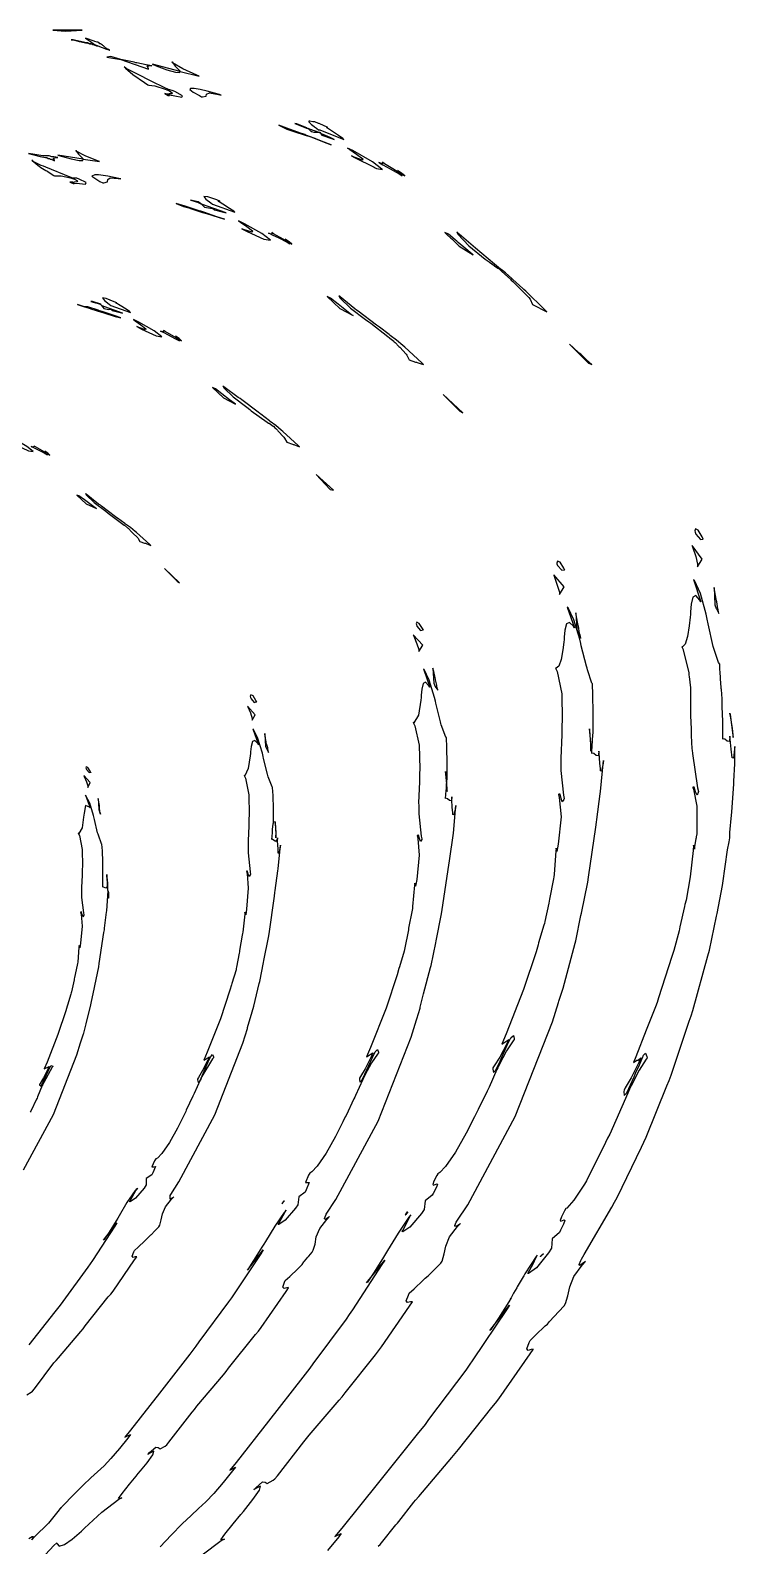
# Model space of a CAD drawing. Extents: x 85 to 270, y 27 to 328.
# Drawn here: x 210.4 to 241.8, y 119.6 to 187.3 of the extents above; entities that cross this region are included whole.
import ezdxf

# ---------------------------------------------------------------- set-up
doc = ezdxf.new("R2010")
doc.units = 0
doc.header["$MEASUREMENT"] = 0

msp = doc.modelspace()

# ---------------------------------------------------------------- linework, layer by layer
at = {"color": 32}
for points in [[(211.949, 187.219), (212.689, 187.255), (211.384, 187.255), (211.949, 187.219)], [(213.36, 186.549), (213.324, 186.583), (213.218, 186.619), (213.184, 186.619), (213.078, 186.655), (213.034, 186.655), (212.935, 186.69), (212.901, 186.69), (212.874, 186.7), (212.611, 186.752), (212.585, 186.76), (212.54, 186.77), (212.281, 186.832), (212.196, 186.832), (212.284, 186.832), (212.505, 186.77), (212.549, 186.76), (212.575, 186.752), (212.83, 186.7), (212.865, 186.69), (212.91, 186.69), (213.009, 186.655), (213.042, 186.655), (213.068, 186.655), (213.138, 186.629), (213.148, 186.619), (213.184, 186.619), (213.29, 186.583), (213.36, 186.549)], [(213.819, 186.407), (213.809, 186.417), (213.633, 186.567), (213.607, 186.583), (213.597, 186.593), (213.509, 186.647), (213.501, 186.655), (213.483, 186.655), (213.443, 186.69), (213.431, 186.69), (213.395, 186.726), (213.36, 186.726), (213.254, 186.76), (213.227, 186.77), (212.875, 186.885), (212.831, 186.902), (212.831, 186.902), (213.016, 186.778), (213.042, 186.76), (213.06, 186.752), (213.174, 186.665), (213.184, 186.655), (213.184, 186.655), (213.218, 186.629), (213.218, 186.619), (213.324, 186.583), (213.36, 186.583), (213.386, 186.567), (213.775, 186.417), (213.819, 186.407)], [(213.783, 186.054), (214.419, 185.95), (213.96, 186.09), (213.783, 186.054)], [(213.924, 186.373), (213.898, 186.373), (213.838, 186.407), (213.819, 186.407), (213.827, 186.399), (213.908, 186.364), (213.924, 186.373)], [(214.419, 185.95), (215.653, 185.525), (215.653, 185.557), (215.591, 185.651), (215.746, 185.677), (215.794, 185.667), (215.794, 185.667), (215.635, 185.702), (215.583, 185.702), (215.547, 185.711), (215.132, 185.8), (215.088, 185.808), (215.009, 185.826), (214.634, 185.906), (214.419, 185.95), (214.419, 185.95)], [(215.617, 184.82), (215.662, 184.811), (215.93, 184.777), (216.393, 184.635), (216.535, 184.573), (216.584, 184.547), (216.723, 184.452), (216.688, 184.419), (216.569, 184.42), (216.499, 184.404), (216.499, 184.397), (216.582, 184.381), (216.83, 184.326), (217.135, 184.274), (217.173, 184.328), (216.829, 184.518), (216.712, 184.573), (216.535, 184.609), (216.35, 184.699), (215.799, 184.968), (215.123, 185.306), (214.658, 185.552), (214.559, 185.631), (214.559, 185.631), (214.62, 185.571), (214.956, 185.28), (215.467, 184.918), (215.617, 184.82)], [(217.065, 185.421), (215.83, 185.738), (215.988, 185.674), (216.473, 185.495), (216.856, 185.38), (217.034, 185.367), (217.067, 185.411), (217.065, 185.421)], [(216.712, 185.844), (216.712, 185.844), (216.834, 185.659), (217.055, 185.447), (217.065, 185.421), (217.91, 185.208), (217.813, 185.252), (217.179, 185.539), (216.72, 185.809), (216.712, 185.844)], [(216.57, 184.326), (216.552, 184.336), (216.499, 184.397), (216.499, 184.397), (216.468, 184.405), (216.376, 184.428), (216.52, 184.351), (216.57, 184.326)], [(218.899, 184.362), (218.824, 184.384), (218.602, 184.448), (218.274, 184.535), (217.955, 184.61), (217.69, 184.657), (217.519, 184.664), (217.489, 184.616), (217.641, 184.496), (217.92, 184.339), (218.017, 184.29), (218.066, 184.285), (218.223, 184.313), (218.245, 184.406), (218.374, 184.46), (218.769, 184.395), (218.899, 184.362)], [(221.827, 182.845), (221.827, 182.845), (222.134, 182.74), (222.691, 182.563), (222.815, 182.527), (222.938, 182.482), (223.493, 182.268), (223.802, 182.14), (223.802, 182.14), (223.802, 182.14), (223.501, 182.263), (223.449, 182.28), (223.423, 182.29), (223.122, 182.414), (223.096, 182.422), (223.052, 182.44), (222.683, 182.581), (222.639, 182.598), (222.488, 182.652), (221.831, 182.889), (221.474, 183.021), (221.474, 183.021), (221.827, 182.845)], [(222.18, 183.092), (222.743, 182.879), (222.726, 182.897), (222.268, 183.075), (222.18, 183.092)], [(223.944, 182.386), (223.944, 182.386), (223.766, 182.47), (223.449, 182.607), (223.379, 182.633), (223.361, 182.643), (223.149, 182.731), (223.132, 182.739), (223.114, 182.748), (222.964, 182.801), (222.956, 182.809), (222.928, 182.819), (222.779, 182.879), (222.779, 182.879), (222.796, 182.863), (222.902, 182.748), (222.92, 182.739), (222.928, 182.731), (223.027, 182.703), (223.062, 182.703), (223.096, 182.703), (223.168, 182.703), (223.168, 182.703), (223.308, 182.703), (223.308, 182.703), (223.306, 182.702), (223.387, 182.572), (223.82, 182.43), (223.944, 182.386)], [(223.308, 182.809), (224.367, 182.386), (224.323, 182.43), (224.132, 182.564), (223.816, 182.771), (223.598, 182.918), (223.647, 182.921), (223.661, 182.915), (223.625, 182.933), (223.299, 183.084), (223.272, 183.092), (223.246, 183.101), (223.081, 183.162), (223.026, 183.162), (222.99, 183.172), (222.858, 183.198), (222.815, 183.198), (222.815, 183.163), (222.902, 183.074), (222.92, 183.056), (222.928, 183.048), (223.052, 182.961), (223.062, 182.951), (223.07, 182.943), (223.158, 182.889), (223.168, 182.879), (223.238, 182.809), (223.308, 182.809)], [(224.543, 181.997), (224.642, 181.931), (224.943, 181.73), (225.227, 181.518), (225.213, 181.457), (224.839, 181.594), (224.719, 181.645), (224.842, 181.584), (225.724, 181.143), (225.778, 181.115), (225.83, 181.089), (226.095, 181.045), (226.095, 181.045), (226.077, 181.063), (225.65, 181.378), (224.78, 181.883), (224.543, 181.997)], [(211.454, 180.763), (211.526, 180.763), (211.745, 180.759), (212.17, 180.666), (212.302, 180.622), (212.346, 180.604), (212.474, 180.531), (212.442, 180.496), (212.331, 180.479), (212.266, 180.454), (212.266, 180.446), (212.339, 180.438), (212.561, 180.41), (212.83, 180.394), (212.862, 180.457), (212.549, 180.615), (212.442, 180.658), (212.266, 180.658), (212.15, 180.694), (211.057, 181.153), (210.961, 181.187), (210.863, 181.223), (210.524, 181.381), (210.432, 181.468), (210.432, 181.468), (210.458, 181.442), (210.777, 181.179), (210.821, 181.151), (210.837, 181.135), (211.066, 180.993), (211.102, 180.975), (211.128, 180.967), (211.419, 180.781), (211.454, 180.763)], [(212.725, 181.504), (211.596, 181.681), (211.745, 181.638), (212.199, 181.519), (212.557, 181.448), (212.717, 181.448), (212.731, 181.496), (212.725, 181.504)], [(212.408, 181.893), (212.408, 181.893), (212.525, 181.726), (212.715, 181.532), (212.725, 181.504), (213.467, 181.398), (213.378, 181.434), (212.817, 181.646), (212.416, 181.858), (212.408, 181.893)], [(226.095, 181.364), (226.102, 181.354), (226.11, 181.31), (226.059, 181.31), (225.986, 181.335), (225.94, 181.355), (225.968, 181.339), (226.12, 181.255), (226.439, 181.073), (226.842, 180.841), (226.977, 180.763), (226.959, 180.781), (226.844, 180.896), (226.836, 180.905), (226.8, 180.923), (226.558, 181.069), (226.191, 181.302), (226.095, 181.364)], [(214.419, 180.622), (214.331, 180.64), (213.827, 180.738), (213.423, 180.799), (213.29, 180.799), (213.246, 180.799), (213.118, 180.742), (213.48, 180.513), (213.607, 180.446), (213.658, 180.446), (213.812, 180.498), (213.826, 180.6), (213.934, 180.669), (214.299, 180.643), (214.419, 180.622)], [(226.836, 180.905), (226.901, 180.864), (227.104, 180.752), (226.968, 180.865), (226.766, 181), (226.814, 180.924), (226.836, 180.905)], [(212.336, 180.41), (212.319, 180.42), (212.266, 180.467), (212.266, 180.482), (212.234, 180.482), (212.142, 180.473), (212.287, 180.423), (212.336, 180.41)], [(217.205, 179.388), (217.205, 179.388), (217.443, 179.327), (217.488, 179.317), (217.532, 179.301), (218.061, 179.123), (218.123, 179.105), (218.237, 179.071), (218.753, 178.912), (219.039, 178.822), (219.039, 178.822), (219.039, 178.822), (218.708, 178.933), (218.113, 179.131), (217.981, 179.175), (217.91, 179.203), (217.293, 179.405), (217.241, 179.423), (217.187, 179.441), (216.888, 179.528), (216.888, 179.528), (217.205, 179.388)], [(217.523, 179.67), (217.523, 179.67), (217.743, 179.609), (217.77, 179.6), (217.804, 179.591), (218.017, 179.494), (218.017, 179.494), (217.999, 179.512), (217.862, 179.596), (217.602, 179.662), (217.523, 179.67)], [(219.111, 179.105), (218.017, 179.494), (218.043, 179.468), (218.143, 179.353), (218.419, 179.31), (218.51, 179.317), (218.51, 179.317), (218.598, 179.239), (218.995, 179.141), (219.111, 179.105)], [(218.51, 179.494), (219.498, 179.141), (219.454, 179.185), (219.269, 179.307), (218.965, 179.494), (218.758, 179.627), (218.812, 179.64), (218.828, 179.634), (218.696, 179.687), (218.292, 179.827), (218.113, 179.842), (218.212, 179.719), (218.434, 179.549), (218.51, 179.494)], [(219.674, 178.752), (219.765, 178.688), (220.044, 178.495), (220.3, 178.299), (220.279, 178.242), (219.929, 178.355), (219.817, 178.399), (220.059, 178.277), (220.806, 177.939), (221.094, 177.89), (220.708, 178.182), (219.936, 178.618), (219.674, 178.752)], [(221.156, 178.223), (221.161, 178.212), (221.164, 178.167), (221.113, 178.161), (221.047, 178.182), (221.006, 178.203), (221.035, 178.193), (221.175, 178.129), (221.471, 177.985), (221.844, 177.794), (221.967, 177.73), (221.949, 177.748), (221.835, 177.828), (221.827, 177.836), (221.791, 177.854), (221.234, 178.171), (221.156, 178.223)], [(221.827, 177.836), (221.881, 177.801), (222.054, 177.708), (221.932, 177.81), (221.757, 177.925), (221.806, 177.855), (221.827, 177.836)], [(228.883, 178.223), (228.883, 178.223), (228.975, 178.136), (229.155, 177.976), (229.199, 177.94), (229.234, 177.906), (229.412, 177.73), (229.518, 177.624), (229.518, 177.624), (230.152, 177.235), (230.107, 177.263), (229.821, 177.497), (229.482, 177.783), (229.412, 177.836), (229.34, 177.898), (229.041, 178.149), (228.883, 178.223), (228.883, 178.223)], [(229.412, 178.259), (229.464, 178.162), (229.961, 177.628), (230.689, 177.042), (230.857, 176.918), (230.875, 176.901), (231.087, 176.751), (231.105, 176.742), (231.246, 176.635), (231.316, 176.601), (231.352, 176.565), (231.386, 176.529), (231.43, 176.495), (231.81, 176.142), (231.845, 176.106), (231.924, 176.036), (232.631, 175.332), (232.693, 175.26), (232.797, 175.014), (233.433, 174.695), (233.353, 174.775), (232.499, 175.605), (232.41, 175.683), (232.366, 175.727), (231.925, 176.132), (231.881, 176.177), (231.599, 176.425), (231.458, 176.529), (231.352, 176.601), (231.282, 176.671), (231.105, 176.822), (230.254, 177.531), (229.526, 178.154), (229.412, 178.259)], [(213.96, 174.978), (214.842, 174.661), (214.806, 174.697), (214.649, 174.801), (214.383, 174.965), (214.197, 175.083), (214.232, 175.088), (214.242, 175.084), (214.122, 175.136), (213.761, 175.281), (213.597, 175.309), (213.686, 175.198), (213.89, 175.031), (213.96, 174.978)], [(223.625, 175.367), (224.19, 174.837), (224.79, 174.519), (224.718, 174.555), (224.493, 174.727), (224.114, 175.036), (223.782, 175.299), (223.625, 175.367), (223.625, 175.367)], [(224.154, 175.401), (224.198, 175.313), (224.666, 174.859), (225.345, 174.352), (225.495, 174.236), (225.574, 174.184), (226.342, 173.593), (226.413, 173.531), (226.43, 173.514), (226.606, 173.372), (226.624, 173.354), (226.66, 173.32), (226.836, 173.144), (226.871, 173.109), (227.161, 172.791), (227.189, 172.755), (227.295, 172.544), (227.295, 172.544), (227.568, 172.448), (227.612, 172.438), (227.646, 172.43), (227.824, 172.372), (227.93, 172.332), (227.93, 172.332), (227.858, 172.404), (227.091, 173.108), (227.013, 173.178), (226.73, 173.426), (226.447, 173.637), (226.403, 173.673), (225.962, 174), (225.918, 174.026), (225.83, 174.097), (225.01, 174.713), (224.932, 174.765), (224.86, 174.827), (224.207, 175.357), (224.154, 175.401)], [(212.795, 174.908), (212.795, 174.908), (213.006, 174.847), (213.042, 174.837), (213.076, 174.829), (213.553, 174.679), (213.607, 174.661), (213.703, 174.626), (214.158, 174.485), (214.419, 174.413), (214.419, 174.413), (214.419, 174.413), (214.114, 174.519), (213.581, 174.697), (213.467, 174.731), (213.404, 174.759), (212.947, 174.908), (212.795, 174.908), (212.751, 174.926), (212.478, 175.014), (212.478, 175.014), (212.795, 174.908)], [(213.078, 175.154), (213.078, 175.154), (213.289, 175.093), (213.324, 175.084), (213.35, 175.076), (213.537, 175.014), (213.537, 175.014), (213.519, 175.023), (213.148, 175.146), (213.078, 175.154)], [(214.489, 174.625), (213.537, 174.978), (213.563, 174.952), (213.655, 174.837), (213.885, 174.794), (213.96, 174.801), (213.96, 174.801), (214.026, 174.753), (214.383, 174.661), (214.489, 174.625)], [(214.982, 174.342), (215.061, 174.285), (215.302, 174.111), (215.529, 173.933), (215.518, 173.882), (215.221, 173.986), (215.124, 174.026), (215.336, 173.917), (215.994, 173.619), (216.243, 173.576), (215.897, 173.837), (215.214, 174.224), (214.982, 174.342)], [(216.323, 173.849), (216.326, 173.845), (216.289, 173.798), (216.187, 173.831), (216.327, 173.76), (216.854, 173.484), (217.029, 173.39), (217.011, 173.408), (216.931, 173.488), (216.922, 173.496), (216.887, 173.524), (216.393, 173.805), (216.323, 173.849)], [(216.922, 173.496), (216.971, 173.469), (217.125, 173.397), (217.015, 173.496), (216.858, 173.596), (216.902, 173.517), (216.922, 173.496)], [(235.303, 172.402), (235.443, 172.332), (235.443, 172.332), (235.319, 172.456), (235.303, 172.472), (235.275, 172.49), (234.985, 172.765), (234.95, 172.791), (234.888, 172.845), (234.61, 173.1), (234.457, 173.25), (234.457, 173.25), (235.303, 172.402)], [(218.51, 171.31), (219.005, 170.851), (219.534, 170.568), (219.472, 170.604), (219.269, 170.758), (218.929, 171.031), (218.634, 171.258), (218.51, 171.31), (218.51, 171.31)], [(218.969, 171.38), (219.013, 171.301), (219.436, 170.89), (220.037, 170.428), (220.169, 170.321), (220.24, 170.269), (220.944, 169.766), (221.015, 169.722), (221.032, 169.714), (221.21, 169.59), (221.228, 169.58), (221.298, 169.51), (221.332, 169.474), (221.404, 169.404), (221.43, 169.377), (221.693, 169.087), (221.721, 169.051), (221.827, 168.874), (221.827, 168.874), (222.074, 168.786), (222.11, 168.768), (222.144, 168.76), (222.39, 168.664), (222.39, 168.664), (222.329, 168.726), (221.651, 169.343), (221.58, 169.404), (221.332, 169.616), (221.085, 169.792), (221.05, 169.82), (220.661, 170.119), (220.627, 170.145), (220.547, 170.207), (219.815, 170.762), (219.745, 170.815), (219.656, 170.869), (219.013, 171.336), (218.969, 171.38)], [(229.552, 170.251), (229.694, 170.179), (228.812, 170.991), (229.552, 170.251)], [(209.444, 169.121), (209.509, 169.07), (209.713, 168.92), (209.907, 168.77), (209.895, 168.726), (209.634, 168.808), (209.55, 168.84), (209.731, 168.746), (210.287, 168.487), (210.502, 168.451), (210.214, 168.681), (209.64, 169.019), (209.444, 169.121)], [(210.538, 168.698), (210.54, 168.694), (210.502, 168.652), (210.414, 168.676), (210.537, 168.614), (210.987, 168.388), (211.138, 168.311), (211.12, 168.321), (211.04, 168.407), (211.031, 168.415), (211.013, 168.425), (210.608, 168.664), (210.538, 168.698)], [(211.067, 168.381), (211.11, 168.355), (211.25, 168.292), (211.16, 168.381), (211.022, 168.471), (211.051, 168.399), (211.067, 168.381)], [(223.767, 166.758), (223.908, 166.723), (223.132, 167.429), (223.767, 166.758)], [(212.442, 166.511), (212.865, 166.122), (213.324, 165.912), (213.262, 165.939), (213.082, 166.066), (212.79, 166.292), (212.544, 166.478), (212.442, 166.511), (212.442, 166.511)], [(212.831, 166.581), (212.865, 166.521), (213.222, 166.181), (213.738, 165.788), (213.854, 165.699), (213.914, 165.655), (214.497, 165.214), (214.559, 165.17), (214.576, 165.162), (214.717, 165.039), (214.735, 165.03), (214.912, 164.853), (214.938, 164.827), (215.167, 164.598), (215.194, 164.571), (215.265, 164.43), (215.265, 164.43), (215.476, 164.368), (215.511, 164.358), (215.538, 164.35), (215.76, 164.254), (215.76, 164.254), (215.706, 164.308), (215.114, 164.835), (215.054, 164.888), (214.842, 165.064), (214.629, 165.206), (214.594, 165.234), (214.268, 165.471), (214.242, 165.489), (214.18, 165.542), (213.553, 166.008), (213.501, 166.052), (213.421, 166.106), (212.865, 166.547), (212.831, 166.581)], [(240.065, 164.853), (240.096, 164.762), (240.294, 164.523), (240.412, 164.545), (240.418, 164.535), (240.37, 164.64), (240.193, 164.937), (240.082, 164.999), (240.05, 164.908), (240.065, 164.853), (240.065, 164.853)], [(240.171, 163.3), (240.382, 163.653), (239.925, 164.254), (239.951, 164.192), (240.087, 163.765), (240.171, 163.417), (240.171, 163.3)], [(216.922, 162.667), (217.029, 162.595), (216.359, 163.23), (216.922, 162.667)], [(233.892, 163.442), (233.922, 163.362), (234.107, 163.155), (234.228, 163.176), (234.244, 163.16), (234.2, 163.251), (234.035, 163.507), (233.922, 163.554), (233.882, 163.474), (233.892, 163.442), (233.892, 163.442)], [(233.998, 162.065), (234.208, 162.418), (233.751, 162.947), (233.767, 162.887), (233.9, 162.494), (233.998, 162.173), (233.998, 162.065)], [(241.124, 161.219), (241.124, 161.219), (241.096, 161.37), (241.088, 161.396), (241.078, 161.423), (241.026, 161.75), (241.017, 161.785), (240.999, 161.855), (240.938, 162.19), (240.911, 162.384), (240.911, 162.384), (240.947, 161.608), (240.947, 161.608), (241.008, 161.449), (241.017, 161.432), (241.034, 161.405), (241.124, 161.219), (241.124, 161.219)], [(234.95, 160.125), (234.95, 160.125), (234.922, 160.275), (234.914, 160.302), (234.904, 160.329), (234.852, 160.656), (234.844, 160.69), (234.826, 160.762), (234.764, 161.079), (234.738, 161.255), (234.738, 161.255), (234.774, 160.514), (234.774, 160.514), (234.834, 160.355), (234.844, 160.338), (234.86, 160.311), (234.95, 160.125), (234.95, 160.125)], [(227.612, 160.726), (227.637, 160.653), (227.797, 160.457), (227.912, 160.488), (227.93, 160.478), (227.89, 160.558), (227.74, 160.78), (227.638, 160.828), (227.602, 160.762), (227.612, 160.726), (227.612, 160.726)], [(227.718, 159.526), (227.894, 159.808), (227.471, 160.267), (227.498, 160.215), (227.634, 159.87), (227.718, 159.613), (227.718, 159.526)], [(228.564, 157.798), (228.564, 157.798), (228.538, 157.922), (228.53, 157.938), (228.53, 158.026), (228.468, 158.257), (228.46, 158.291), (228.45, 158.353), (228.392, 158.631), (228.353, 158.786), (228.353, 158.786), (228.388, 158.115), (228.388, 158.115), (228.45, 157.966), (228.46, 157.938), (228.476, 157.922), (228.564, 157.798), (228.564, 157.798)], [(220.274, 156.457), (220.416, 156.704), (220.063, 157.092), (220.089, 157.058), (220.208, 156.788), (220.274, 156.539), (220.274, 156.457)], [(220.204, 157.479), (220.229, 157.418), (220.372, 157.255), (220.468, 157.278), (220.486, 157.269), (220.45, 157.34), (220.317, 157.54), (220.226, 157.585), (220.193, 157.526), (220.201, 157.479), (220.204, 157.479)], [(241.617, 156.774), (241.625, 156.713), (241.749, 155.787), (241.759, 155.681), (241.759, 155.786), (241.727, 156.096), (241.643, 156.633), (241.617, 156.774)], [(221.015, 155.01), (221.015, 155.01), (220.988, 155.126), (220.979, 155.152), (220.979, 155.224), (220.918, 155.408), (220.909, 155.435), (220.9, 155.488), (220.861, 155.725), (220.839, 155.858), (220.839, 155.858), (220.875, 155.292), (220.875, 155.292), (220.935, 155.17), (220.945, 155.152), (220.953, 155.135), (221.015, 155.01), (221.015, 155.01)], [(235.339, 156.068), (235.347, 156.008), (235.399, 155.17), (235.409, 155.082), (235.409, 155.175), (235.399, 155.456), (235.355, 155.946), (235.339, 156.068)], [(212.865, 154.304), (212.883, 154.255), (212.998, 154.125), (213.068, 154.138), (213.078, 154.128), (213.047, 154.186), (212.935, 154.345), (212.865, 154.376), (212.849, 154.328), (212.865, 154.304), (212.865, 154.304)], [(213.042, 153.671), (212.761, 153.988), (212.777, 153.953), (212.875, 153.711), (212.937, 153.522), (212.937, 153.458), (213.042, 153.671)], [(228.917, 154.164), (228.925, 154.112), (228.979, 153.362), (228.989, 153.282), (228.989, 153.366), (228.979, 153.618), (228.935, 154.05), (228.917, 154.164)], [(213.467, 152.364), (213.475, 152.348), (213.501, 152.26), (213.501, 152.26), (213.501, 152.26), (213.475, 152.348), (213.467, 152.364), (213.475, 152.382), (213.467, 152.556), (213.467, 152.612), (213.457, 152.656), (213.395, 152.965), (213.395, 152.965), (213.431, 152.506), (213.431, 152.472), (213.457, 152.382), (213.467, 152.364)], [(221.298, 151.941), (221.306, 151.897), (221.332, 151.376), (221.332, 151.201), (221.341, 151.227), (221.354, 151.452), (221.314, 151.836), (221.298, 151.941)], [(213.819, 149.085), (213.819, 149.208), (213.791, 149.517), (213.783, 149.578), (213.783, 149.455), (213.819, 149.178), (213.819, 149.085)], [(215.088, 135.467), (215.097, 135.476), (215.158, 135.549), (215.158, 135.573), (215.158, 135.573), (215.097, 135.494), (215.088, 135.467)], [(221.615, 134.867), (221.623, 134.877), (221.711, 135), (221.721, 135.008), (221.721, 135.008), (221.623, 134.895), (221.615, 134.867)], [(227.119, 134.372), (227.127, 134.382), (227.215, 134.506), (227.225, 134.515), (227.225, 134.515), (227.135, 134.4), (227.119, 134.372)], [(233.15, 132.504), (233.159, 132.514), (233.274, 132.636), (233.292, 132.644), (233.292, 132.644), (233.168, 132.53), (233.15, 132.504)]]:
    msp.add_lwpolyline(points, close=True, dxfattribs=at)
for points in [[(210.292, 181.751), (210.47, 181.708), (210.811, 181.628), (210.891, 181.61), (210.907, 181.602), (211.052, 181.574), (211.102, 181.574), (211.173, 181.54), (211.208, 181.54), (211.224, 181.54), (211.278, 181.504), (211.278, 181.504), (211.304, 181.496), (211.454, 181.434), (211.454, 181.434), (211.454, 181.461), (211.393, 181.544), (211.547, 181.58), (211.596, 181.574), (211.596, 181.574), (211.419, 181.602), (211.384, 181.61), (211.33, 181.61), (211.212, 181.645), (211.173, 181.645), (210.925, 181.645), (210.845, 181.663), (210.488, 181.725), (210.292, 181.751)], [(225.91, 119.594), (225.99, 119.662), (226.05, 119.742), (226.694, 120.536), (226.766, 120.614), (226.827, 120.694), (227.506, 121.55), (227.578, 121.638), (227.718, 121.806), (229.191, 123.542), (229.342, 123.719), (229.49, 123.905), (230.989, 125.783), (231.14, 125.978), (231.298, 126.172), (232.692, 128.173), (232.833, 128.375), (232.831, 128.382), (232.741, 128.373), (232.603, 128.319), (232.545, 128.392), (232.647, 128.676), (232.693, 128.764), (232.693, 128.764), (232.934, 129.002), (233.371, 129.417), (233.469, 129.505), (233.557, 129.611), (233.97, 130.07), (234.208, 130.315), (234.208, 130.315), (234.267, 130.422), (234.382, 130.769), (234.459, 131.159), (234.651, 131.621), (235.022, 132.136), (235.162, 132.292), (235.128, 132.266), (235.024, 132.185), (234.914, 132.121), (234.884, 132.169), (234.956, 132.344), (234.986, 132.398), (235.108, 132.61), (236.343, 134.727), (236.467, 134.938), (236.582, 135.158), (237.666, 137.399), (237.772, 137.619), (237.869, 137.849), (238.803, 140.141), (238.901, 140.37), (238.989, 140.618), (239.801, 143.017), (239.889, 143.264), (239.959, 143.502), (240.629, 145.944), (240.701, 146.19), (241.017, 147.708), (241.044, 147.832), (241.29, 149.075), (241.3, 149.189), (241.512, 150.672), (241.583, 151.025), (241.617, 151.201), (241.617, 151.448), (241.689, 152.224), (241.705, 152.348), (241.784, 153.618), (241.793, 153.741), (241.829, 154.517), (241.829, 155.292), (241.821, 155.163), (241.776, 154.77), (241.723, 154.783), (241.669, 155.164), (241.63, 155.605), (241.617, 155.751), (241.617, 155.692), (241.581, 155.512), (241.497, 155.523), (241.394, 155.613), (241.308, 155.623), (241.3, 155.611), (241.3, 155.611), (241.3, 156.008), (241.3, 156.14), (241.3, 156.422), (241.264, 157.058), (241.264, 157.269), (241.264, 157.419), (241.238, 157.824), (241.23, 157.868), (241.22, 157.922), (241.194, 158.306), (241.194, 158.433), (241.184, 158.513), (241.163, 158.817), (241.16, 158.962), (241.16, 158.962), (241.106, 159.033), (240.863, 159.756), (240.639, 160.762), (240.594, 160.973), (240.55, 161.185), (240.294, 162.119), (240.039, 162.702), (239.995, 162.737), (240.312, 161.749), (240.269, 161.824), (240.096, 162.023), (239.963, 161.957), (239.89, 161.645), (239.859, 161.3), (239.853, 161.183), (239.839, 161.055), (239.796, 160.671), (239.725, 160.197), (239.62, 159.855), (239.499, 159.734), (239.466, 159.738), (239.51, 159.65), (239.773, 158.592), (239.783, 158.467), (239.791, 158.407), (239.853, 157.898), (239.853, 157.728), (239.853, 157.517), (239.853, 157.04), (239.853, 156.88), (239.853, 156.659), (239.879, 156.07), (239.889, 155.998), (239.889, 155.777), (239.915, 155.188), (239.925, 155.116), (239.941, 154.967), (240.162, 153.442), (240.206, 153.282), (240.2, 153.239), (240.146, 153.111), (240.082, 153.265), (240.017, 153.471), (239.961, 153.465), (239.959, 153.458), (239.985, 153.38), (240.135, 152.619), (240.135, 152.364), (240.135, 152.18), (240.135, 151.763), (240.135, 151.624), (240.135, 151.58), (240.135, 151.481), (240.135, 151.448), (240.135, 151.387), (240.101, 151.248), (240.101, 151.201), (240.091, 151.167), (240.029, 150.822), (240.029, 150.706), (239.995, 150.883), (239.968, 150.636), (239.839, 149.468), (239.659, 148.423), (239.606, 148.237), (239.588, 148.141), (239.376, 147.233), (239.36, 147.144), (239.342, 147.056), (239.103, 146.174), (239.077, 146.086), (239.024, 145.91), (238.432, 144.067), (238.372, 143.863), (238.292, 143.67), (237.881, 142.616), (237.418, 141.438), (237.313, 141.181), (237.313, 141.181), (237.462, 141.279), (237.49, 141.288), (237.524, 141.288), (237.632, 141.394), (237.632, 141.394), (237.544, 141.183), (237.207, 140.499), (236.942, 140.045), (236.89, 139.947), (236.883, 139.889), (236.897, 139.711), (237.005, 139.824), (237.177, 140.176), (237.333, 140.534), (237.383, 140.652), (237.401, 140.696), (237.578, 141.077), (237.596, 141.111), (237.612, 141.147), (237.727, 141.438), (237.736, 141.464), (237.758, 141.502), (237.851, 141.602), (237.906, 141.447), (237.913, 141.394), (237.869, 141.333), (237.564, 140.834), (237.207, 140.142), (237.137, 139.983), (237.057, 139.816), (236.245, 137.982), (236.149, 137.796), (236.061, 137.611), (235.205, 135.891), (235.126, 135.749), (235.038, 135.608), (234.649, 135.031), (234.333, 134.682), (234.28, 134.655), (234.231, 134.565), (234.094, 134.288), (234.036, 134.123), (234.067, 134.092), (234.138, 134.126), (234.21, 134.162), (234.24, 134.13), (234.182, 133.965), (234.046, 133.688), (233.998, 133.597), (233.679, 133.314), (233.645, 132.891), (233.513, 132.689), (232.97, 132.009), (232.621, 131.754), (232.587, 131.763), (232.621, 131.816), (232.81, 132.169), (232.982, 132.522), (233.01, 132.574), (232.956, 132.514), (232.454, 131.745), (232.41, 131.656), (232.383, 131.612), (232.118, 131.171), (232.092, 131.127), (231.951, 130.881), (231.845, 130.668), (231.811, 130.634), (231.811, 130.634), (231.836, 130.66), (231.845, 130.668), (231.739, 130.502), (231.276, 129.762), (230.937, 129.267), (230.893, 129.223), (231.775, 130.351), (231.633, 130.131), (230.134, 127.9), (229.975, 127.67), (229.817, 127.449), (228.159, 125.244), (228.001, 125.024), (227.648, 124.583), (225.922, 122.428), (224.287, 120.395), (223.978, 120.015), (224.26, 120.157), (224.145, 120.007), (223.647, 119.399)], [(218.047, 119.2), (218.889, 119.838), (219.039, 119.908), (219.005, 119.889), (218.878, 119.874), (219.053, 120.13), (219.432, 120.584), (219.776, 121.001), (219.887, 121.143), (219.993, 121.275), (220.31, 121.675), (220.605, 122.083), (220.655, 122.261), (220.416, 122.146), (220.346, 122.097), (220.438, 122.195), (220.746, 122.462), (220.861, 122.45), (220.955, 122.385), (221.221, 122.528), (221.298, 122.59), (221.412, 122.732), (222.585, 124.24), (222.709, 124.39), (222.831, 124.549), (224.164, 126.1), (224.296, 126.258), (224.429, 126.427), (225.786, 128.129), (225.918, 128.305), (226.059, 128.481), (227.312, 130.307), (227.435, 130.492), (227.433, 130.5), (227.349, 130.499), (227.219, 130.462), (227.163, 130.537), (227.254, 130.799), (227.295, 130.881), (227.295, 130.881), (227.516, 131.083), (227.912, 131.462), (228.001, 131.55), (228.141, 131.656), (228.15, 131.666), (228.273, 131.79), (228.283, 131.798), (228.299, 131.816), (228.476, 131.993), (228.494, 132.009), (228.528, 132.045), (228.706, 132.221), (228.706, 132.221), (228.758, 132.316), (228.858, 132.632), (228.921, 132.985), (229.097, 133.398), (229.453, 133.852), (229.588, 133.985), (229.559, 133.965), (229.47, 133.902), (229.366, 133.853), (229.329, 133.897), (229.386, 134.046), (229.412, 134.092), (229.905, 134.823), (232.03, 138.766), (233.697, 142.991), (233.962, 143.863), (233.978, 143.917), (234.156, 144.446), (234.174, 144.498), (234.351, 145.168), (234.703, 146.509), (234.738, 146.615), (234.958, 147.744), (234.986, 147.85), (235.267, 149.225), (235.301, 149.445), (235.62, 151.678), (235.656, 151.907), (235.672, 152.021), (235.822, 153.168), (235.832, 153.282), (235.972, 154.657), (235.956, 154.54), (235.875, 154.191), (235.832, 154.198), (235.832, 154.2), (235.832, 154.288), (235.809, 154.548), (235.77, 154.985), (235.762, 155.082), (235.762, 155.029), (235.726, 154.872), (235.642, 154.883), (235.537, 154.969), (235.453, 154.987), (235.443, 154.976), (235.443, 154.976), (235.47, 155.39), (235.479, 155.469), (235.479, 155.593), (235.505, 155.92), (235.515, 155.964), (235.515, 156.106), (235.515, 156.422), (235.515, 156.527), (235.515, 156.795), (235.497, 157.595), (235.479, 158.08), (235.479, 158.08), (235.452, 158.116), (235.249, 158.707), (235.233, 158.786), (235.205, 158.866), (234.976, 159.782), (234.95, 159.879), (234.906, 160.073), (234.649, 160.943), (234.395, 161.476), (234.351, 161.502), (234.667, 160.584), (234.625, 160.652), (234.451, 160.825), (234.319, 160.757), (234.246, 160.471), (234.214, 160.16), (234.208, 160.055), (234.195, 159.941), (234.152, 159.595), (234.08, 159.169), (233.976, 158.87), (233.85, 158.778), (233.821, 158.786), (233.9, 158.627), (234.107, 157.643), (234.12, 156.466), (234.104, 156.21), (234.104, 155.813), (234.059, 154.765), (234.068, 154.623), (234.068, 154.209), (234.182, 153.107), (234.208, 152.965), (234.198, 152.926), (234.13, 152.819), (234.085, 152.961), (234.041, 153.15), (233.968, 153.152), (233.962, 153.142), (233.996, 153.001), (234.072, 152.149), (233.952, 150.927), (233.892, 150.6), (233.856, 150.742), (233.846, 150.628), (233.759, 149.57), (233.751, 149.472), (233.733, 149.375), (233.555, 148.467), (233.539, 148.379), (233.521, 148.291), (233.345, 147.471), (233.327, 147.391), (233.309, 147.312), (233.072, 146.518), (233.046, 146.439), (232.958, 146.122), (232.392, 144.442), (231.615, 142.462), (231.422, 141.993), (231.739, 142.205), (231.651, 142.011), (231.333, 141.412), (231.086, 141.023), (231.033, 140.935), (231.03, 140.884), (231.054, 140.727), (231.152, 140.826), (231.304, 141.133), (231.483, 141.544), (231.666, 141.958), (231.827, 142.274), (231.943, 142.391), (231.987, 142.252), (231.987, 142.205), (231.933, 142.153), (231.643, 141.702), (231.316, 141.077), (231.246, 140.935), (231.21, 140.865), (230.857, 140.071), (230.823, 139.983), (230.779, 139.904), (230.372, 139.075), (230.328, 138.994), (230.212, 138.749), (229.839, 138.024), (229.354, 137.178), (228.914, 136.544), (228.661, 136.262), (228.564, 136.208), (228.52, 136.128), (228.399, 135.882), (228.352, 135.733), (228.384, 135.702), (228.454, 135.731), (228.523, 135.762), (228.549, 135.731), (228.494, 135.582), (228.363, 135.336), (228.317, 135.254), (228.001, 135.008), (227.965, 134.621), (227.841, 134.436), (227.325, 133.835), (227.003, 133.624), (226.977, 133.633), (227.003, 133.677), (227.171, 133.991), (227.338, 134.32), (227.365, 134.372), (227.277, 134.268), (226.8, 133.562), (226.325, 132.786), (226.237, 132.644), (226.139, 132.496), (225.72, 131.82), (225.424, 131.375), (225.389, 131.34), (226.201, 132.362), (226.077, 132.169), (224.754, 130.14), (224.613, 129.928), (224.471, 129.726), (222.99, 127.733), (222.849, 127.529), (222.541, 127.132), (221.014, 125.175), (219.56, 123.323), (219.287, 122.979), (219.534, 123.119), (219.399, 122.946), (218.987, 122.432), (218.561, 121.936), (218.21, 121.568), (217.889, 121.263), (217.552, 120.957), (217.157, 120.585), (216.657, 120.081), (216.166, 119.557)], [(211.049, 119.221), (211.425, 119.612), (211.56, 119.732), (211.563, 119.695), (211.661, 119.592), (211.895, 119.666), (212.236, 119.906), (212.551, 120.172), (212.655, 120.261), (212.795, 120.394), (213.566, 121.109), (214.321, 121.682), (214.453, 121.744), (214.424, 121.728), (214.315, 121.716), (214.466, 121.947), (214.795, 122.349), (215.097, 122.714), (215.194, 122.837), (215.292, 122.954), (215.583, 123.312), (215.842, 123.672), (215.883, 123.825), (215.678, 123.727), (215.617, 123.685), (215.699, 123.771), (215.973, 124.004), (216.081, 123.989), (216.169, 123.928), (216.399, 124.054), (216.465, 124.108), (216.561, 124.231), (217.594, 125.563), (217.7, 125.695), (217.814, 125.837), (218.995, 127.238), (219.111, 127.389), (219.225, 127.539), (220.432, 129.038), (220.556, 129.187), (220.679, 129.347), (221.791, 130.961), (221.897, 131.127), (221.893, 131.134), (221.82, 131.123), (221.707, 131.089), (221.653, 131.153), (221.724, 131.377), (221.757, 131.446), (221.757, 131.446), (221.954, 131.626), (222.311, 131.966), (222.39, 132.045), (222.497, 132.151), (222.505, 132.161), (222.593, 132.275), (222.603, 132.292), (222.619, 132.31), (222.77, 132.486), (222.779, 132.504), (222.805, 132.53), (222.956, 132.715), (222.956, 132.715), (223.001, 132.799), (223.091, 133.077), (223.144, 133.39), (223.297, 133.762), (223.611, 134.178), (223.731, 134.302), (223.704, 134.282), (223.62, 134.22), (223.529, 134.17), (223.503, 134.214), (223.565, 134.363), (223.591, 134.408), (224.022, 135.062), (225.904, 138.563), (227.382, 142.311), (227.612, 143.087), (227.628, 143.131), (227.779, 143.607), (227.788, 143.651), (227.93, 144.25), (228.247, 145.415), (228.273, 145.513), (228.476, 146.518), (228.494, 146.615), (228.74, 147.814), (228.767, 148.008), (229.058, 149.984), (229.093, 150.177), (229.102, 150.283), (229.252, 151.307), (229.27, 151.412), (229.376, 152.647), (229.359, 152.542), (229.292, 152.228), (229.237, 152.25), (229.235, 152.26), (229.235, 152.334), (229.217, 152.555), (229.199, 152.915), (229.199, 153.035), (229.199, 152.991), (229.169, 152.856), (229.097, 152.868), (229.005, 152.947), (228.93, 152.975), (228.917, 152.965), (228.917, 152.965), (228.943, 153.327), (228.953, 153.388), (228.953, 153.494), (228.979, 153.777), (228.989, 153.811), (228.989, 153.935), (228.989, 154.212), (228.989, 154.304), (228.989, 154.54), (228.971, 155.246), (228.953, 155.681), (228.953, 155.681), (228.925, 155.709), (228.723, 156.246), (228.706, 156.317), (228.688, 156.387), (228.476, 157.215), (228.46, 157.303), (228.415, 157.471), (228.181, 158.239), (227.965, 158.724), (227.93, 158.75), (228.211, 157.938), (228.173, 157.998), (228.021, 158.151), (227.911, 158.094), (227.855, 157.845), (227.83, 157.572), (227.824, 157.479), (227.806, 157.347), (227.7, 156.691), (227.496, 156.343), (227.471, 156.351), (227.542, 156.21), (227.73, 155.338), (227.762, 154.288), (227.754, 154.058), (227.754, 153.705), (227.709, 152.771), (227.718, 152.647), (227.718, 152.277), (227.832, 151.289), (227.858, 151.165), (227.85, 151.134), (227.795, 151.044), (227.753, 151.171), (227.71, 151.329), (227.652, 151.317), (227.648, 151.306), (227.682, 151.183), (227.744, 150.429), (227.63, 149.341), (227.578, 149.049), (227.542, 149.189), (227.532, 149.093), (227.444, 148.149), (227.435, 148.06), (227.417, 147.972), (227.268, 147.18), (227.259, 147.108), (227.241, 147.03), (227.099, 146.298), (227.083, 146.226), (227.065, 146.156), (226.853, 145.451), (226.836, 145.38), (226.756, 145.098), (226.257, 143.603), (225.565, 141.843), (225.389, 141.428), (225.672, 141.604), (225.592, 141.428), (225.319, 140.896), (225.116, 140.556), (225.072, 140.476), (225.068, 140.432), (225.087, 140.297), (225.174, 140.385), (225.308, 140.655), (225.468, 141.015), (225.632, 141.379), (225.775, 141.657), (225.878, 141.763), (225.918, 141.645), (225.918, 141.604), (225.874, 141.552), (225.61, 141.161), (225.309, 140.608), (225.249, 140.476), (225.221, 140.415), (224.894, 139.71), (224.86, 139.63), (224.824, 139.56), (224.471, 138.819), (224.437, 138.748), (224.334, 138.53), (224.006, 137.881), (223.577, 137.126), (223.182, 136.555), (222.946, 136.296), (222.849, 136.242), (222.794, 136.143), (222.658, 135.824), (222.743, 135.819), (222.829, 135.817), (222.694, 135.497), (222.639, 135.396), (222.356, 135.184), (222.32, 134.831), (222.214, 134.673), (221.759, 134.14), (221.464, 133.941), (221.438, 133.949), (221.464, 133.985), (221.764, 134.541), (221.791, 134.585), (221.711, 134.488), (221.284, 133.867), (220.873, 133.192), (220.803, 133.067), (220.715, 132.935), (220.34, 132.341), (220.089, 131.939), (220.063, 131.903), (220.769, 132.821), (220.663, 132.644), (219.48, 130.854), (219.358, 130.668), (219.225, 130.492), (217.902, 128.703), (217.77, 128.517), (217.496, 128.165), (216.143, 126.423), (214.842, 124.769), (214.595, 124.46), (214.842, 124.567), (214.722, 124.411), (214.352, 123.948), (213.973, 123.503), (213.662, 123.176), (213.377, 122.908), (213.079, 122.641), (212.728, 122.315), (212.283, 121.87), (211.844, 121.407), (211.703, 121.249), (211.737, 121.32), (211.665, 121.205), (211.176, 120.612), (210.564, 119.998), (210.432, 119.874), (210.454, 119.903), (210.508, 119.998), (210.453, 119.998), (210.312, 119.92)], [(210.222, 126.347), (210.413, 126.46), (210.468, 126.507), (210.556, 126.613), (211.428, 127.768), (211.526, 127.882), (211.623, 127.998), (212.627, 129.17), (212.725, 129.293), (212.821, 129.417), (213.854, 130.712), (213.96, 130.845), (214.064, 130.977), (215.026, 132.363), (215.124, 132.504), (215.12, 132.511), (215.057, 132.504), (214.964, 132.474), (214.924, 132.529), (214.989, 132.725), (215.018, 132.785), (215.018, 132.785), (215.189, 132.941), (215.485, 133.219), (215.547, 133.28), (215.653, 133.386), (215.662, 133.396), (215.75, 133.482), (215.76, 133.49), (215.776, 133.508), (215.918, 133.651), (215.936, 133.667), (215.962, 133.695), (216.112, 133.843), (216.112, 133.843), (216.148, 133.918), (216.221, 134.158), (216.275, 134.422), (216.414, 134.732), (216.681, 135.079), (216.782, 135.184), (216.754, 135.158), (216.618, 135.079), (216.621, 135.245), (216.642, 135.29), (217.011, 135.847), (218.616, 138.836), (219.869, 142.037), (220.063, 142.699), (220.071, 142.743), (220.194, 143.148), (220.204, 143.192), (220.346, 143.687), (220.592, 144.709), (220.618, 144.789), (220.785, 145.645), (220.803, 145.733), (221.015, 146.756), (221.041, 146.924), (221.27, 148.6), (221.298, 148.766), (221.306, 148.854), (221.429, 149.736), (221.438, 149.824), (221.544, 150.883), (221.528, 150.793), (221.464, 150.522), (221.438, 150.529), (221.438, 150.53), (221.438, 150.698), (221.404, 151.076), (221.404, 151.201), (221.404, 151.162), (221.318, 151.047), (221.174, 151.142), (221.156, 151.129), (221.156, 151.129), (221.182, 151.43), (221.192, 151.482), (221.192, 151.58), (221.218, 151.836), (221.228, 151.871), (221.228, 151.977), (221.228, 152.215), (221.228, 152.294), (221.228, 152.496), (221.21, 153.101), (221.192, 153.458), (221.192, 153.458), (221.174, 153.486), (220.997, 153.927), (220.979, 153.988), (220.962, 154.05), (220.785, 154.755), (220.769, 154.833), (220.733, 154.984), (220.538, 155.637), (220.344, 156.042), (220.31, 156.068), (220.556, 155.363), (220.526, 155.414), (220.402, 155.546), (220.3, 155.501), (220.238, 155.29), (220.209, 155.054), (220.204, 154.976), (220.186, 154.861), (220.102, 154.296), (219.949, 153.982), (219.921, 153.988), (219.983, 153.865), (220.133, 153.124), (220.141, 152.242), (220.133, 152.047), (220.133, 151.748), (220.097, 151.074), (220.097, 150.848), (220.097, 150.531), (220.186, 149.693), (220.204, 149.578), (220.195, 149.55), (220.14, 149.476), (220.102, 149.582), (220.068, 149.722), (220.029, 149.722), (220.027, 149.718), (220.053, 149.614), (220.102, 148.96), (220.027, 148.026), (219.993, 147.778), (219.957, 147.884), (219.947, 147.796), (219.859, 147.004), (219.851, 146.932), (219.833, 146.862), (219.718, 146.182), (219.71, 146.12), (219.692, 146.06), (219.577, 145.442), (219.568, 145.38), (219.559, 145.318), (219.374, 144.701), (219.358, 144.639), (219.286, 144.402), (218.859, 143.135), (218.272, 141.64), (218.123, 141.288), (218.369, 141.428), (218.298, 141.279), (218.065, 140.816), (217.884, 140.512), (217.84, 140.442), (217.837, 140.401), (217.86, 140.28), (217.936, 140.352), (218.047, 140.582), (218.179, 140.891), (218.313, 141.205), (218.43, 141.443), (218.513, 141.533), (218.546, 141.429), (218.546, 141.394), (218.502, 141.35), (218.033, 140.547), (217.981, 140.442), (217.955, 140.389), (217.69, 139.798), (217.664, 139.736), (217.636, 139.674), (217.337, 139.057), (217.311, 138.994), (217.227, 138.807), (216.951, 138.253), (216.588, 137.606), (216.249, 137.124), (216.049, 136.914), (215.97, 136.878), (215.922, 136.792), (215.804, 136.519), (215.882, 136.525), (215.961, 136.531), (215.841, 136.259), (215.794, 136.172), (215.547, 135.996), (215.547, 135.713), (215.459, 135.573), (215.07, 135.12), (214.824, 134.965), (214.806, 134.973), (214.832, 135.009), (215.097, 135.493), (215.124, 135.537), (215.053, 135.459), (214.687, 134.925), (214.339, 134.338), (214.277, 134.232), (214.206, 134.118), (213.894, 133.606), (213.669, 133.271), (213.643, 133.244), (214.242, 134.02), (214.144, 133.871), (213.148, 132.345), (213.042, 132.185), (212.936, 132.037), (211.817, 130.511), (211.703, 130.351), (211.464, 130.052), (210.308, 128.571)], [(210.071, 136.385), (211.402, 138.862), (212.451, 141.518), (212.619, 142.063), (212.627, 142.099), (212.751, 142.452), (212.761, 142.486), (212.865, 142.911), (213.078, 143.757), (213.094, 143.829), (213.236, 144.533), (213.254, 144.603), (213.431, 145.451), (213.447, 145.592), (213.659, 146.976), (213.677, 147.108), (213.686, 147.18), (213.774, 147.884), (213.783, 147.954), (213.854, 148.836), (213.861, 148.758), (213.866, 148.519), (213.854, 148.519), (213.854, 148.519), (213.854, 148.519), (213.854, 148.661), (213.827, 149.023), (213.819, 149.085), (213.819, 149.053), (213.739, 148.956), (213.615, 149.023), (213.607, 149.013), (213.607, 149.013), (213.607, 149.225), (213.607, 149.295), (213.607, 149.375), (213.607, 149.554), (213.607, 149.614), (213.607, 149.702), (213.607, 149.9), (213.607, 149.967), (213.607, 150.132), (213.589, 150.628), (213.571, 150.919), (213.571, 150.919), (213.553, 150.937), (213.413, 151.325), (213.395, 151.378), (213.377, 151.431), (213.236, 152.021), (213.218, 152.083), (213.192, 152.207), (213.024, 152.754), (212.857, 153.089), (212.831, 153.106), (213.042, 152.54), (213.016, 152.583), (212.835, 152.647), (212.769, 152.312), (212.761, 152.224), (212.751, 152.127), (212.689, 151.66), (212.543, 151.407), (212.513, 151.412), (212.565, 151.316), (212.693, 150.694), (212.697, 149.949), (212.689, 149.79), (212.689, 149.543), (212.655, 148.988), (212.655, 148.802), (212.655, 148.547), (212.743, 147.866), (212.761, 147.778), (212.755, 147.755), (212.718, 147.686), (212.689, 147.779), (212.66, 147.898), (212.62, 147.891), (212.619, 147.884), (212.645, 147.796), (212.693, 147.263), (212.619, 146.501), (212.585, 146.297), (212.549, 146.403), (212.539, 146.333), (212.487, 145.653), (212.478, 145.591), (212.469, 145.53), (212.345, 144.975), (212.336, 144.921), (212.327, 144.869), (212.212, 144.34), (212.196, 144.286), (212.186, 144.234), (212.036, 143.74), (212.019, 143.687), (211.957, 143.484), (211.601, 142.426), (211.12, 141.191), (210.997, 140.899), (211.208, 141.005), (211.154, 140.883), (210.957, 140.494), (210.811, 140.247), (210.785, 140.193), (210.783, 140.178), (210.863, 140.123), (211.07, 140.574), (211.285, 141.038), (211.384, 141.013), (211.384, 141.005), (211.348, 140.971), (210.969, 140.291), (210.925, 140.193), (210.907, 140.149), (210.695, 139.648), (210.679, 139.594), (210.651, 139.542), (210.388, 139.012), (210.362, 138.958)]]:
    msp.add_lwpolyline(points, dxfattribs=at)

doc.saveas('drawing.dxf')
